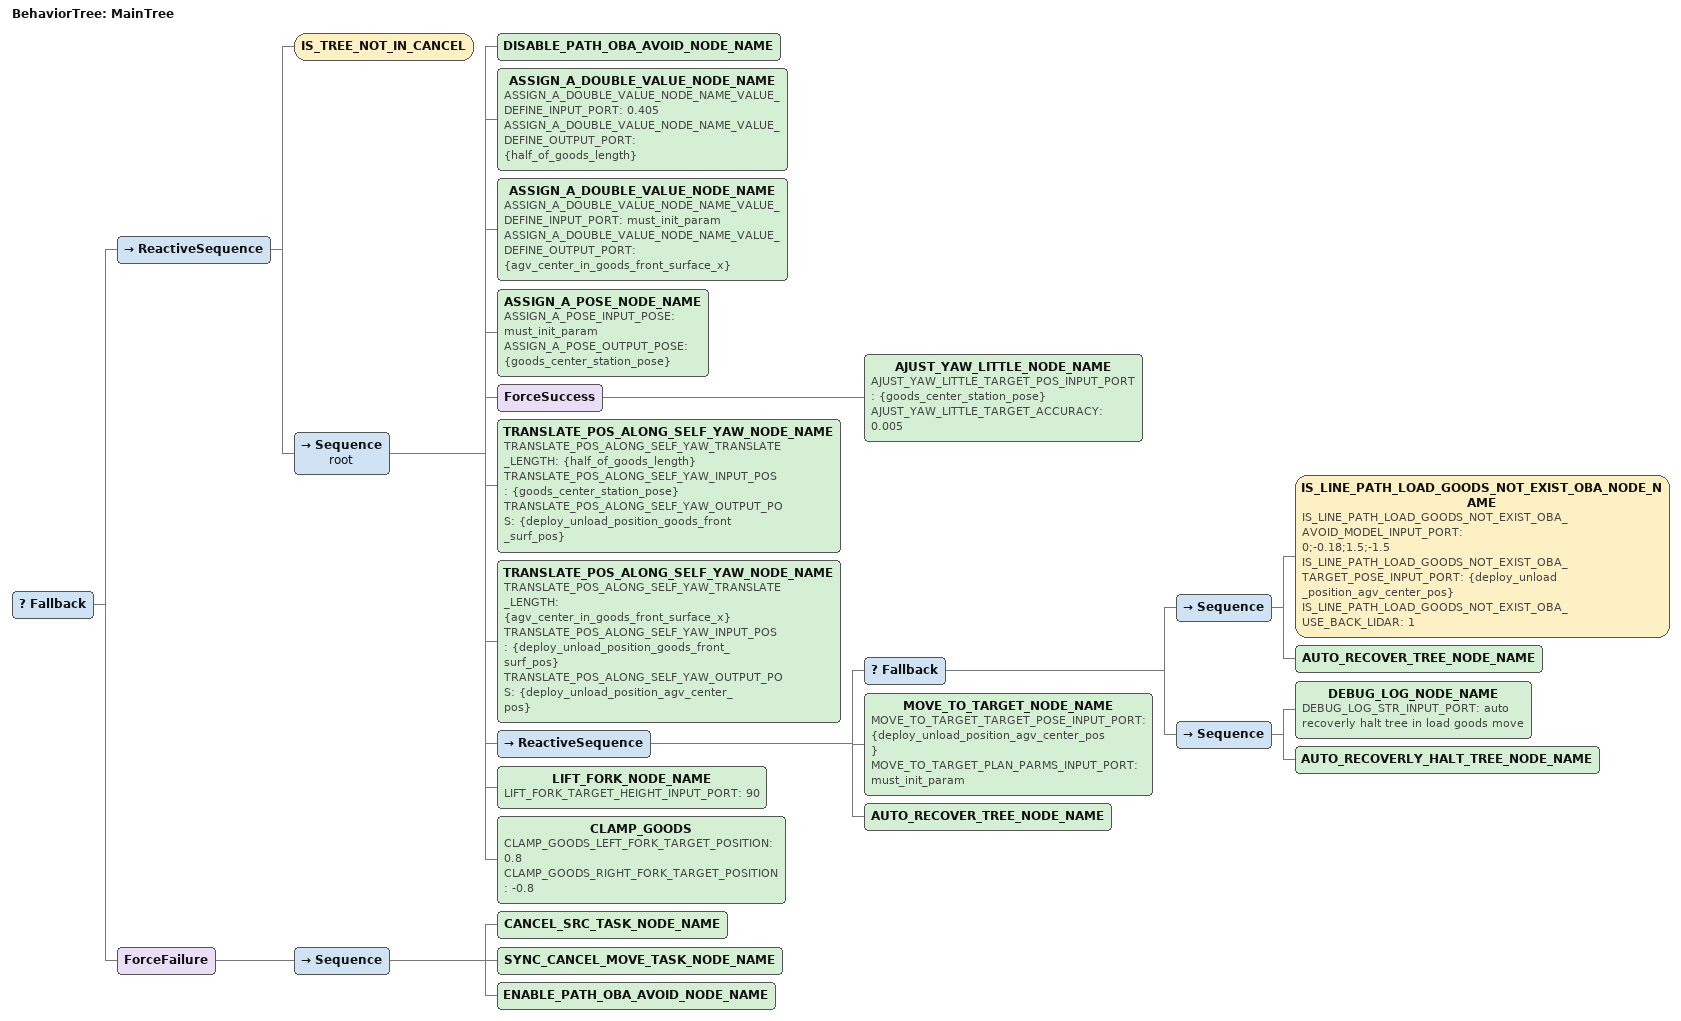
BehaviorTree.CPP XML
<!-- const char AIR_TO_AIR_MISSLE_UNLOAD_GOODS_ACTION_XML[] = R"( -->
 <root BTCPP_format="4" >
     <BehaviorTree ID="MainTree">
        <Fallback>
            <ReactiveSequence>
                <IS_TREE_NOT_IN_CANCEL/>
                <Sequence name="root">
                    <DISABLE_PATH_OBA_AVOID_NODE_NAME/>
                    <ASSIGN_A_DOUBLE_VALUE_NODE_NAME
                        ASSIGN_A_DOUBLE_VALUE_NODE_NAME_VALUE_DEFINE_INPUT_PORT="0.405"
                        ASSIGN_A_DOUBLE_VALUE_NODE_NAME_VALUE_DEFINE_OUTPUT_PORT="{half_of_goods_length}"
                    />
                    <ASSIGN_A_DOUBLE_VALUE_NODE_NAME
                        ASSIGN_A_DOUBLE_VALUE_NODE_NAME_VALUE_DEFINE_INPUT_PORT="must_init_param"
                        ASSIGN_A_DOUBLE_VALUE_NODE_NAME_VALUE_DEFINE_OUTPUT_PORT="{agv_center_in_goods_front_surface_x}"
                    />
                    <ASSIGN_A_POSE_NODE_NAME
                        ASSIGN_A_POSE_INPUT_POSE="must_init_param"
                        ASSIGN_A_POSE_OUTPUT_POSE="{goods_center_station_pose}"
                    />
                    <ForceSuccess>
                        <AJUST_YAW_LITTLE_NODE_NAME
                            AJUST_YAW_LITTLE_TARGET_POS_INPUT_PORT="{goods_center_station_pose}"
                            AJUST_YAW_LITTLE_TARGET_ACCURACY="0.005"
                        />
                    </ForceSuccess>
                    <TRANSLATE_POS_ALONG_SELF_YAW_NODE_NAME
                        TRANSLATE_POS_ALONG_SELF_YAW_TRANSLATE_LENGTH="{half_of_goods_length}"
                        TRANSLATE_POS_ALONG_SELF_YAW_INPUT_POS="{goods_center_station_pose}"
                        TRANSLATE_POS_ALONG_SELF_YAW_OUTPUT_POS="{deploy_unload_position_goods_front_surf_pos}"
                    />
                    <TRANSLATE_POS_ALONG_SELF_YAW_NODE_NAME
                        TRANSLATE_POS_ALONG_SELF_YAW_TRANSLATE_LENGTH="{agv_center_in_goods_front_surface_x}"
                        TRANSLATE_POS_ALONG_SELF_YAW_INPUT_POS="{deploy_unload_position_goods_front_surf_pos}"
                        TRANSLATE_POS_ALONG_SELF_YAW_OUTPUT_POS="{deploy_unload_position_agv_center_pos}"
                    />
                    <ReactiveSequence>
                        <Fallback>
                            <Sequence>
                            <IS_LINE_PATH_LOAD_GOODS_NOT_EXIST_OBA_NODE_NAME
                                IS_LINE_PATH_LOAD_GOODS_NOT_EXIST_OBA_AVOID_MODEL_INPUT_PORT="0;-0.18;1.5;-1.5"
                                IS_LINE_PATH_LOAD_GOODS_NOT_EXIST_OBA_TARGET_POSE_INPUT_PORT="{deploy_unload_position_agv_center_pos}"
                                IS_LINE_PATH_LOAD_GOODS_NOT_EXIST_OBA_USE_BACK_LIDAR="1"
                            />
                            <AUTO_RECOVER_TREE_NODE_NAME />
                            </Sequence>
                            <Sequence>
                            <DEBUG_LOG_NODE_NAME
                                DEBUG_LOG_STR_INPUT_PORT="auto recoverly halt tree in load goods move"
                            />
                            <AUTO_RECOVERLY_HALT_TREE_NODE_NAME />
                            </Sequence>
                        </Fallback>
                        <MOVE_TO_TARGET_NODE_NAME
                            MOVE_TO_TARGET_TARGET_POSE_INPUT_PORT="{deploy_unload_position_agv_center_pos}"
                            MOVE_TO_TARGET_PLAN_PARMS_INPUT_PORT="must_init_param"
                        />
                        <AUTO_RECOVER_TREE_NODE_NAME />
                    </ReactiveSequence>
                    <LIFT_FORK_NODE_NAME
                           LIFT_FORK_TARGET_HEIGHT_INPUT_PORT="90"
                     />
                    <CLAMP_GOODS
                        CLAMP_GOODS_LEFT_FORK_TARGET_POSITION = "0.8"
                        CLAMP_GOODS_RIGHT_FORK_TARGET_POSITION = "-0.8"
                    />
                </Sequence>
            </ReactiveSequence>
            <ForceFailure>
                <Sequence>
                    <CANCEL_SRC_TASK_NODE_NAME/>
                    <SYNC_CANCEL_MOVE_TASK_NODE_NAME/>
                    <ENABLE_PATH_OBA_AVOID_NODE_NAME/>
                </Sequence>
            </ForceFailure>
        </Fallback>
     </BehaviorTree>
 </root>
